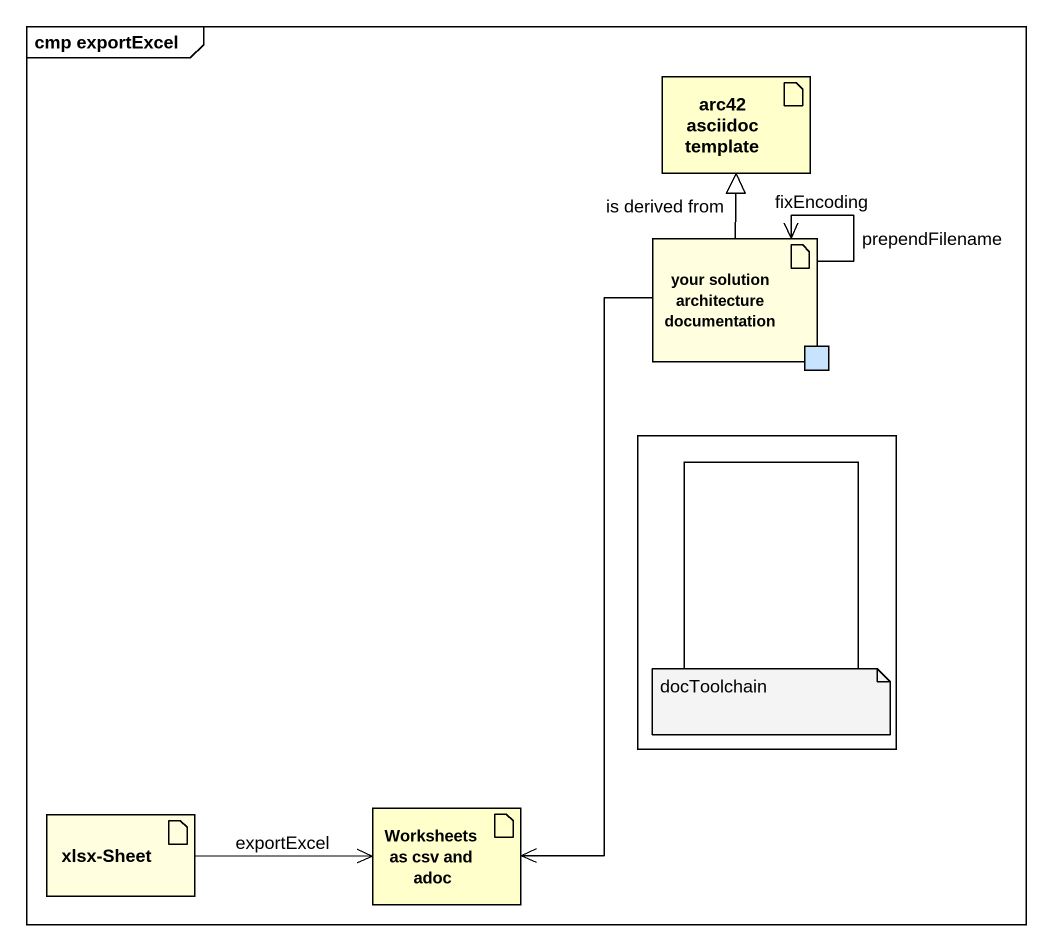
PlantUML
@startuml
mainframe cmp exportExcel
artifact "arc42 asciidoc template" as arc42_asciidoc_template
artifact "your solution architecture documentation" as your_solution_architecture #FFFFE0 {
  port " " as port1 #C7E3FE
}
rectangle " " as rectangle1 #FFFFFF {
  rectangle " " as rectangle2
}
artifact "xlsx-Sheet" as xlsx_Sheet #FFFFE0
artifact "Worksheets as csv and adoc" as Worksheets_as_csv_and_adoc
your_solution_architecture -up-|> arc42_asciidoc_template : is derived from
your_solution_architecture --> your_solution_architecture : fixEncoding
your_solution_architecture --> your_solution_architecture : prependFilename
your_solution_architecture --> Worksheets_as_csv_and_adoc
xlsx_Sheet -right-> Worksheets_as_csv_and_adoc : exportExcel
note as N1
  docToolchain
end note
@enduml
